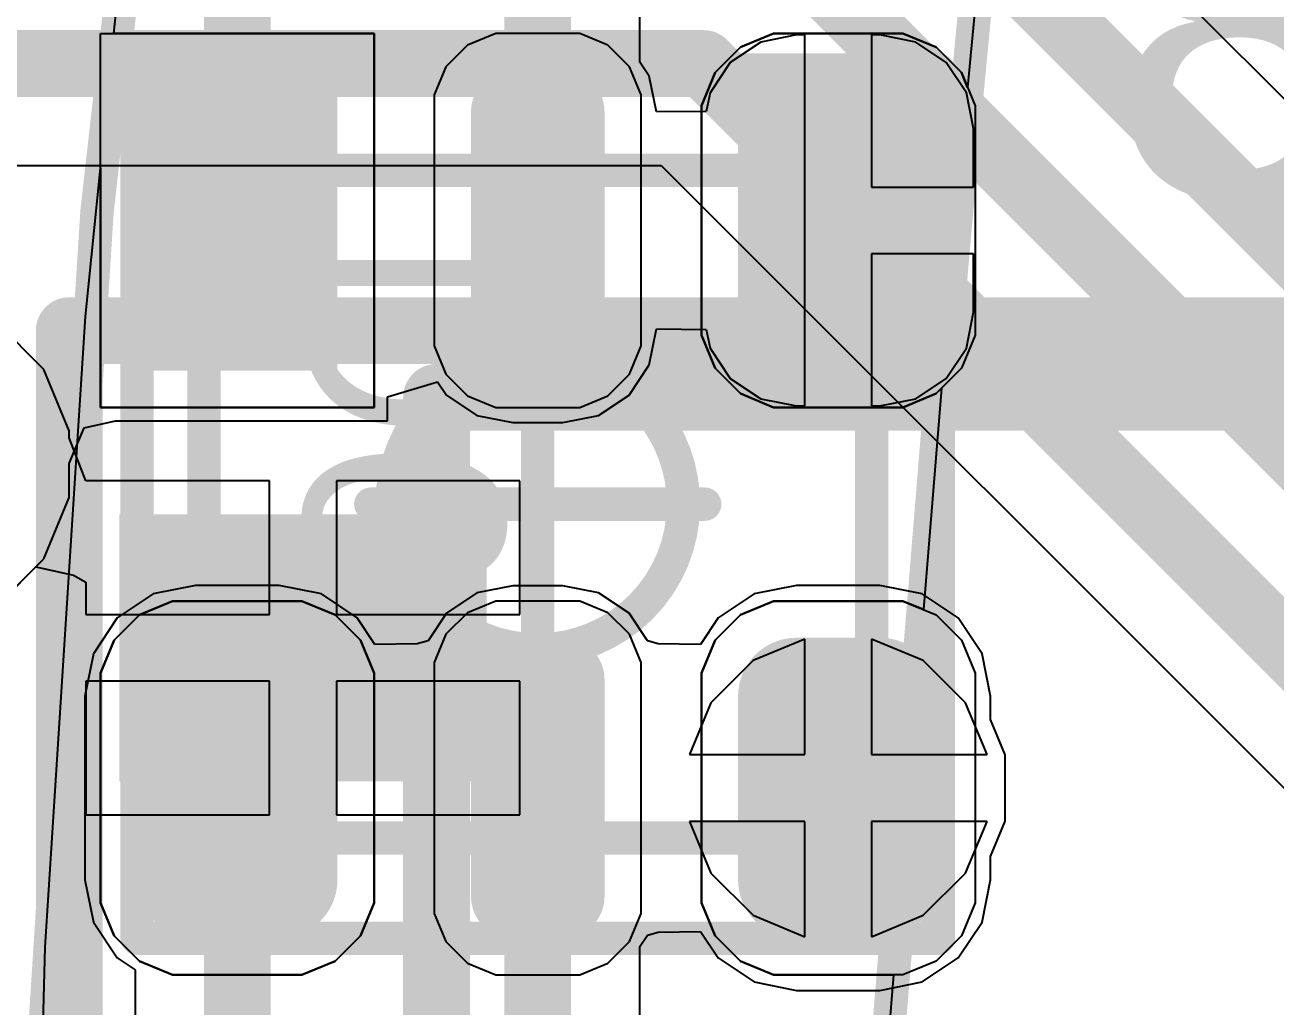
# Model space of a CAD drawing. Header units: inches. Extents: x -52 to 109, y 0 to 35.
# Drawn here: x 77.067 to 80.814, y 9.374 to 12.315 of the extents above; entities that cross this region are included whole.
import ezdxf

# ---------------------------------------------------------------- set-up
doc = ezdxf.new("R2010")
doc.units = ezdxf.units.IN
for name, color, linetype in [('Bottom 3D Body', 216, 'Continuous'), ('Bottom Courtyard', 56, 'Continuous'), ('Bottom Layer', 5, 'Continuous'), ('Bottom Overlay', 54, 'Continuous'), ('Bottom Paste', 16, 'Continuous'), ('Bottom Solder', 6, 'Continuous'), ('Mechanical 1', 6, 'Continuous'), ('Mechanical 4', 56, 'Continuous'), ('Top Component Outline', 56, 'Continuous'), ('Top Courtyard', 56, 'Continuous'), ('Top Layer', 1, 'Continuous'), ('Top Overlay', 2, 'Continuous'), ('Top Paste', 8, 'Continuous'), ('Top Solder', 216, 'Continuous'), ('Via Holes', 16, 'Continuous')]:
    doc.layers.add(name, color=color, linetype=linetype)
doc.styles.add('Arial', font='', dxfattribs={"height": 0.2})
doc.styles.get('Arial').set_extended_font_data('Arial')

# ---------------------------------------------------------------- blocks, each defined once
blk = doc.blocks.new('APA_RGB_LED_2020_388')
at = {"layer": 'Top Layer'}
h = blk.add_hatch(color=1, dxfattribs=at)
edge = h.paths.add_edge_path()
edge.add_arc((-1.125, 1.025), 0.125, 90, 180)
edge.add_line((-1.25, 1.025), (-1.25, 0.775))
edge.add_arc((-1.125, 0.775), 0.125, 180, 270)
edge.add_line((-1.125, 0.65), (-0.575, 0.65))
edge.add_arc((-0.575, 0.775), 0.125, 270, 360)
edge.add_line((-0.45, 0.775), (-0.45, 1.025))
edge.add_arc((-0.575, 1.025), 0.125, 0, 90)
edge.add_line((-0.575, 1.15), (-1.125, 1.15))
h = blk.add_hatch(color=1, dxfattribs=at)
edge = h.paths.add_edge_path()
edge.add_arc((0.575, 1.025), 0.125, 90, 180)
edge.add_line((0.45, 1.025), (0.45, 0.775))
edge.add_arc((0.575, 0.775), 0.125, 180, 270)
edge.add_line((0.575, 0.65), (1.125, 0.65))
edge.add_arc((1.125, 0.775), 0.125, 270, 360)
edge.add_line((1.25, 0.775), (1.25, 1.025))
edge.add_arc((1.125, 1.025), 0.125, 0, 90)
edge.add_line((1.125, 1.15), (0.575, 1.15))
h = blk.add_hatch(color=1, dxfattribs=at)
edge = h.paths.add_edge_path()
edge.add_arc((-1.175, 0.075), 0.075, 90, 180)
edge.add_line((-1.25, 0.075), (-1.25, -0.075))
edge.add_arc((-1.175, -0.075), 0.075, 180, 270)
edge.add_line((-1.175, -0.15), (-0.525, -0.15))
edge.add_arc((-0.525, -0.075), 0.075, 270, 360)
edge.add_line((-0.45, -0.075), (-0.45, 0.075))
edge.add_arc((-0.525, 0.075), 0.075, 0, 90)
edge.add_line((-0.525, 0.15), (-1.175, 0.15))
h = blk.add_hatch(color=1, dxfattribs=at)
edge = h.paths.add_edge_path()
edge.add_arc((0.525, 0.075), 0.075, 90, 180)
edge.add_line((0.45, 0.075), (0.45, -0.075))
edge.add_arc((0.525, -0.075), 0.075, 180, 270)
edge.add_line((0.525, -0.15), (1.175, -0.15))
edge.add_arc((1.175, -0.075), 0.075, 270, 360)
edge.add_line((1.25, -0.075), (1.25, 0.075))
edge.add_arc((1.175, 0.075), 0.075, 0, 90)
edge.add_line((1.175, 0.15), (0.525, 0.15))
blk.add_hatch(color=1, dxfattribs=at).paths.add_polyline_path([(-1.25, -0.65), (-0.45, -0.65), (-0.45, -1.15), (-1.25, -1.15)])
h = blk.add_hatch(color=1, dxfattribs=at)
edge = h.paths.add_edge_path()
edge.add_arc((0.575, -0.775), 0.125, 90, 180)
edge.add_line((0.45, -0.775), (0.45, -1.025))
edge.add_arc((0.575, -1.025), 0.125, 180, 270)
edge.add_line((0.575, -1.15), (1.125, -1.15))
edge.add_arc((1.125, -1.025), 0.125, 270, 360)
edge.add_line((1.25, -1.025), (1.25, -0.775))
edge.add_arc((1.125, -0.775), 0.125, 0, 90)
edge.add_line((1.125, -0.65), (0.575, -0.65))
at = {"layer": 'Top Paste'}
h = blk.add_hatch(color=8, dxfattribs=at)
edge = h.paths.add_edge_path()
edge.add_arc((-1.125, 1.025), 0.125, 90, 180)
edge.add_line((-1.25, 1.025), (-1.25, 0.775))
edge.add_arc((-1.125, 0.775), 0.125, 180, 270)
edge.add_line((-1.125, 0.65), (-0.575, 0.65))
edge.add_arc((-0.575, 0.775), 0.125, 270, 360)
edge.add_line((-0.45, 0.775), (-0.45, 1.025))
edge.add_arc((-0.575, 1.025), 0.125, 0, 90)
edge.add_line((-0.575, 1.15), (-1.125, 1.15))
h = blk.add_hatch(color=8, dxfattribs=at)
edge = h.paths.add_edge_path()
edge.add_arc((0.575, 1.025), 0.125, 90, 180)
edge.add_line((0.45, 1.025), (0.45, 0.775))
edge.add_arc((0.575, 0.775), 0.125, 180, 270)
edge.add_line((0.575, 0.65), (1.125, 0.65))
edge.add_arc((1.125, 0.775), 0.125, 270, 360)
edge.add_line((1.25, 0.775), (1.25, 1.025))
edge.add_arc((1.125, 1.025), 0.125, 0, 90)
edge.add_line((1.125, 1.15), (0.575, 1.15))
h = blk.add_hatch(color=8, dxfattribs=at)
edge = h.paths.add_edge_path()
edge.add_arc((-1.175, 0.075), 0.075, 90, 180)
edge.add_line((-1.25, 0.075), (-1.25, -0.075))
edge.add_arc((-1.175, -0.075), 0.075, 180, 270)
edge.add_line((-1.175, -0.15), (-0.525, -0.15))
edge.add_arc((-0.525, -0.075), 0.075, 270, 360)
edge.add_line((-0.45, -0.075), (-0.45, 0.075))
edge.add_arc((-0.525, 0.075), 0.075, 0, 90)
edge.add_line((-0.525, 0.15), (-1.175, 0.15))
h = blk.add_hatch(color=8, dxfattribs=at)
edge = h.paths.add_edge_path()
edge.add_arc((0.525, 0.075), 0.075, 90, 180)
edge.add_line((0.45, 0.075), (0.45, -0.075))
edge.add_arc((0.525, -0.075), 0.075, 180, 270)
edge.add_line((0.525, -0.15), (1.175, -0.15))
edge.add_arc((1.175, -0.075), 0.075, 270, 360)
edge.add_line((1.25, -0.075), (1.25, 0.075))
edge.add_arc((1.175, 0.075), 0.075, 0, 90)
edge.add_line((1.175, 0.15), (0.525, 0.15))
blk.add_hatch(color=8, dxfattribs=at).paths.add_polyline_path([(-1.25, -0.65), (-0.45, -0.65), (-0.45, -1.15), (-1.25, -1.15)])
h = blk.add_hatch(color=8, dxfattribs=at)
edge = h.paths.add_edge_path()
edge.add_arc((0.575, -0.775), 0.125, 90, 180)
edge.add_line((0.45, -0.775), (0.45, -1.025))
edge.add_arc((0.575, -1.025), 0.125, 180, 270)
edge.add_line((0.575, -1.15), (1.125, -1.15))
edge.add_arc((1.125, -1.025), 0.125, 270, 360)
edge.add_line((1.25, -1.025), (1.25, -0.775))
edge.add_arc((1.125, -0.775), 0.125, 0, 90)
edge.add_line((1.125, -0.65), (0.575, -0.65))
at = {"layer": 'Top Solder'}
h = blk.add_hatch(color=216, dxfattribs=at)
edge = h.paths.add_edge_path()
edge.add_arc((-1.125, 1.025), 0.175, 90, 180)
edge.add_line((-1.3, 1.025), (-1.3, 0.775))
edge.add_arc((-1.125, 0.775), 0.175, 180, 270)
edge.add_line((-1.125, 0.6), (-0.575, 0.6))
edge.add_arc((-0.575, 0.775), 0.175, 270, 360)
edge.add_line((-0.4, 0.775), (-0.4, 1.025))
edge.add_arc((-0.575, 1.025), 0.175, 0, 90)
edge.add_line((-0.575, 1.2), (-1.125, 1.2))
h = blk.add_hatch(color=216, dxfattribs=at)
edge = h.paths.add_edge_path()
edge.add_arc((0.575, 1.025), 0.175, 90, 180)
edge.add_line((0.4, 1.025), (0.4, 0.775))
edge.add_arc((0.575, 0.775), 0.175, 180, 270)
edge.add_line((0.575, 0.6), (1.125, 0.6))
edge.add_arc((1.125, 0.775), 0.175, 270, 360)
edge.add_line((1.3, 0.775), (1.3, 1.025))
edge.add_arc((1.125, 1.025), 0.175, 0, 90)
edge.add_line((1.125, 1.2), (0.575, 1.2))
h = blk.add_hatch(color=216, dxfattribs=at)
edge = h.paths.add_edge_path()
edge.add_arc((-1.175, 0.075), 0.125, 90, 180)
edge.add_line((-1.3, 0.075), (-1.3, -0.075))
edge.add_arc((-1.175, -0.075), 0.125, 180, 270)
edge.add_line((-1.175, -0.2), (-0.525, -0.2))
edge.add_arc((-0.525, -0.075), 0.125, 270, 360)
edge.add_line((-0.4, -0.075), (-0.4, 0.075))
edge.add_arc((-0.525, 0.075), 0.125, 0, 90)
edge.add_line((-0.525, 0.2), (-1.175, 0.2))
h = blk.add_hatch(color=216, dxfattribs=at)
edge = h.paths.add_edge_path()
edge.add_arc((0.525, 0.075), 0.125, 90, 180)
edge.add_line((0.4, 0.075), (0.4, -0.075))
edge.add_arc((0.525, -0.075), 0.125, 180, 270)
edge.add_line((0.525, -0.2), (1.175, -0.2))
edge.add_arc((1.175, -0.075), 0.125, 270, 360)
edge.add_line((1.3, -0.075), (1.3, 0.075))
edge.add_arc((1.175, 0.075), 0.125, 0, 90)
edge.add_line((1.175, 0.2), (0.525, 0.2))
blk.add_hatch(color=216, dxfattribs=at).paths.add_polyline_path([(-1.3, -0.6), (-0.4, -0.6), (-0.4, -1.2), (-1.3, -1.2)])
h = blk.add_hatch(color=216, dxfattribs=at)
edge = h.paths.add_edge_path()
edge.add_arc((0.575, -0.775), 0.175, 90, 180)
edge.add_line((0.4, -0.775), (0.4, -1.025))
edge.add_arc((0.575, -1.025), 0.175, 180, 270)
edge.add_line((0.575, -1.2), (1.125, -1.2))
edge.add_arc((1.125, -1.025), 0.175, 270, 360)
edge.add_line((1.3, -1.025), (1.3, -0.775))
edge.add_arc((1.125, -0.775), 0.175, 0, 90)
edge.add_line((1.125, -0.6), (0.575, -0.6))
at = {"layer": 'Top Component Outline'}
for points in [[(1, 1, 0.1, 0.1, 0), (-1, 1, 0.1, 0.1, 0)], [(-1, -1, 0.1, 0.1, 0), (-1, 1, 0.1, 0.1, 0)], [(1, -1, 0.1, 0.1, 0), (1, 1, 0.1, 0.1, 0)], [(1, -1, 0.1, 0.1, 0), (-1, -1, 0.1, 0.1, 0)]]:
    blk.add_lwpolyline(points, format="xyseb", dxfattribs=at)
for points in [[(-1.025, 1, 0.05, 0.05, 1), (-0.975, 1, 0.05, 0.05, 1)], [(-1.025, 1, 0.05, 0.05, 1), (-0.975, 1, 0.05, 0.05, 1)], [(0.975, 1, 0.05, 0.05, 1), (1.025, 1, 0.05, 0.05, 1)], [(0.975, 1, 0.05, 0.05, 1), (1.025, 1, 0.05, 0.05, 1)], [(-1.025, -1, 0.05, 0.05, 1), (-0.975, -1, 0.05, 0.05, 1)], [(-1.025, -1, 0.05, 0.05, 1), (-0.975, -1, 0.05, 0.05, 1)], [(0.975, -1, 0.05, 0.05, 1), (1.025, -1, 0.05, 0.05, 1)], [(0.975, -1, 0.05, 0.05, 1), (1.025, -1, 0.05, 0.05, 1)]]:
    blk.add_lwpolyline(points, format="xyseb", close=True, dxfattribs=at)
at = {"layer": 'Top Courtyard'}
for points in [[(-1.3, -1.2, 0.1, 0.1, 0), (-1.3, 1.2, 0.1, 0.1, 0)], [(1.3, 1.2, 0.1, 0.1, 0), (-1.3, 1.2, 0.1, 0.1, 0)], [(1.3, -1.2, 0.1, 0.1, 0), (1.3, 1.2, 0.1, 0.1, 0)], [(0, -0.5, 0.1, 0.1, 0), (0, 0.5, 0.1, 0.1, 0)], [(0.5, 0, 0.1, 0.1, 0), (-0.5, 0, 0.1, 0.1, 0)], [(1.3, -1.2, 0.1, 0.1, 0), (-1.3, -1.2, 0.1, 0.1, 0)]]:
    blk.add_lwpolyline(points, format="xyseb", dxfattribs=at)
for points in [[(-1.325, 1.2, 0.05, 0.05, 1), (-1.275, 1.2, 0.05, 0.05, 1)], [(-1.325, 1.2, 0.05, 0.05, 1), (-1.275, 1.2, 0.05, 0.05, 1)], [(1.275, 1.2, 0.05, 0.05, 1), (1.325, 1.2, 0.05, 0.05, 1)], [(1.275, 1.2, 0.05, 0.05, 1), (1.325, 1.2, 0.05, 0.05, 1)], [(-0.025, 0.5, 0.05, 0.05, 1), (0.025, 0.5, 0.05, 0.05, 1)], [(-0.525, 0, 0.05, 0.05, 1), (-0.475, 0, 0.05, 0.05, 1)], [(0.475, 0, 0.05, 0.05, 1), (0.525, 0, 0.05, 0.05, 1)], [(-0.025, -0.5, 0.05, 0.05, 1), (0.025, -0.5, 0.05, 0.05, 1)], [(-1.325, -1.2, 0.05, 0.05, 1), (-1.275, -1.2, 0.05, 0.05, 1)], [(-1.325, -1.2, 0.05, 0.05, 1), (-1.275, -1.2, 0.05, 0.05, 1)], [(1.275, -1.2, 0.05, 0.05, 1), (1.325, -1.2, 0.05, 0.05, 1)], [(1.275, -1.2, 0.05, 0.05, 1), (1.325, -1.2, 0.05, 0.05, 1)]]:
    blk.add_lwpolyline(points, format="xyseb", close=True, dxfattribs=at)
at = {"layer": 'Top Overlay'}
for p, q in [((-1.2929, 1.2689), (-1.1937, 1.31)), ((-1.1937, 1.31), (-1.14, 1.31)), ((-1.14, 1.31), (-1.14, 1.31)), ((-1.14, 1.31), (-0.56, 1.31)), ((-0.56, 1.31), (-0.5063, 1.31)), ((-0.5063, 1.31), (-0.4071, 1.2689)), ((0.4071, 1.2689), (0.5063, 1.31)), ((0.5063, 1.31), (0.56, 1.31)), ((0.56, 1.31), (0.56, 1.31)), ((0.56, 1.31), (1.14, 1.31)), ((1.14, 1.31), (1.1937, 1.31)), ((1.1937, 1.31), (1.2929, 1.2689)), ((-1.3689, 1.1929), (-1.2929, 1.2689)), ((-0.4071, 1.2689), (-0.3311, 1.1929)), ((0.3311, 1.1929), (0.4071, 1.2689)), ((1.2929, 1.2689), (1.3689, 1.1929)), ((-1.41, 1.0937), (-1.3689, 1.1929)), ((-0.3311, 1.1929), (-0.29, 1.0937)), ((0.29, 1.0937), (0.3311, 1.1929)), ((1.3689, 1.1929), (1.41, 1.0937)), ((-1.41, 1.04), (-1.41, 1.0937)), ((-0.29, 1.0937), (-0.29, 1.04)), ((0.29, 1.04), (0.29, 1.0937)), ((1.41, 1.0937), (1.41, 1.04)), ((-1.41, 0.76), (-1.41, 1.04)), ((-0.29, 1.04), (-0.29, 1.04)), ((-0.29, 1.04), (-0.29, 0.76)), ((0.29, 0.76), (0.29, 1.04)), ((1.41, 1.04), (1.41, 1.04)), ((1.41, 1.04), (1.41, 0.76)), ((-1.41, 0.76), (-1.41, 0.76)), ((-1.41, 0.7063), (-1.41, 0.76)), ((-0.29, 0.76), (-0.29, 0.7063)), ((0.29, 0.76), (0.29, 0.76)), ((0.29, 0.7063), (0.29, 0.76)), ((1.41, 0.76), (1.41, 0.7063)), ((-1.3689, 0.6071), (-1.41, 0.7063)), ((-0.29, 0.7063), (-0.3311, 0.6071)), ((0.3311, 0.6071), (0.29, 0.7063)), ((1.41, 0.7063), (1.3689, 0.6071)), ((-1.2929, 0.5311), (-1.3689, 0.6071)), ((-0.3311, 0.6071), (-0.4071, 0.5311)), ((0.4071, 0.5311), (0.3311, 0.6071)), ((1.3689, 0.6071), (1.2929, 0.5311)), ((-1.1937, 0.49), (-1.2929, 0.5311)), ((-0.4071, 0.5311), (-0.5063, 0.49)), ((0.5063, 0.49), (0.4071, 0.5311)), ((1.2929, 0.5311), (1.1937, 0.49)), ((-1.14, 0.49), (-1.1937, 0.49)), ((-0.56, 0.49), (-1.14, 0.49)), ((-0.5063, 0.49), (-0.56, 0.49)), ((-0.56, 0.49), (-0.56, 0.49)), ((0.56, 0.49), (0.5063, 0.49)), ((1.14, 0.49), (0.56, 0.49)), ((1.1937, 0.49), (1.14, 0.49)), ((1.14, 0.49), (1.14, 0.49)), ((-1.2258, 0.31), (-1.3103, 0.275)), ((-1.18, 0.31), (-1.2258, 0.31)), ((-0.52, 0.31), (-1.18, 0.31)), ((-0.4742, 0.31), (-0.52, 0.31)), ((-0.52, 0.31), (-0.52, 0.31)), ((-0.3897, 0.275), (-0.4742, 0.31)), ((0.4743, 0.31), (0.3897, 0.275)), ((0.52, 0.31), (0.4743, 0.31)), ((1.18, 0.31), (0.52, 0.31)), ((1.2258, 0.31), (1.18, 0.31)), ((1.18, 0.31), (1.18, 0.31)), ((1.3103, 0.275), (1.2258, 0.31)), ((-1.3103, 0.275), (-1.375, 0.2103)), ((-0.325, 0.2103), (-0.3897, 0.275)), ((0.3897, 0.275), (0.325, 0.2103)), ((1.375, 0.2103), (1.3103, 0.275)), ((-1.375, 0.2103), (-1.41, 0.1257)), ((-0.29, 0.1257), (-0.325, 0.2103)), ((0.325, 0.2103), (0.29, 0.1257)), ((1.41, 0.1257), (1.375, 0.2103)), ((-1.41, 0.1257), (-1.41, 0.08)), ((-0.29, 0.08), (-0.29, 0.1257)), ((0.29, 0.1257), (0.29, 0.08)), ((1.41, 0.08), (1.41, 0.1257)), ((-1.41, 0.08), (-1.41, -0.08)), ((-1.41, 0.08), (-1.41, 0.08)), ((-0.29, -0.08), (-0.29, 0.08)), ((0.29, 0.08), (0.29, -0.08)), ((0.29, 0.08), (0.29, 0.08)), ((1.41, -0.08), (1.41, 0.08)), ((-1.41, -0.08), (-1.41, -0.1258)), ((-0.29, -0.1258), (-0.29, -0.08)), ((-0.29, -0.08), (-0.29, -0.08)), ((0.29, -0.08), (0.29, -0.1258)), ((1.41, -0.1258), (1.41, -0.08)), ((1.41, -0.08), (1.41, -0.08)), ((-1.41, -0.1258), (-1.375, -0.2103)), ((-0.325, -0.2103), (-0.29, -0.1258)), ((0.29, -0.1258), (0.325, -0.2103)), ((1.375, -0.2103), (1.41, -0.1258)), ((-1.375, -0.2103), (-1.3103, -0.275)), ((-0.3897, -0.275), (-0.325, -0.2103)), ((0.325, -0.2103), (0.3897, -0.275)), ((1.3103, -0.275), (1.375, -0.2103)), ((-1.3103, -0.275), (-1.2258, -0.31)), ((-0.4742, -0.31), (-0.3897, -0.275)), ((0.3897, -0.275), (0.4743, -0.31)), ((1.2258, -0.31), (1.3103, -0.275)), ((-1.2258, -0.31), (-1.18, -0.31)), ((-1.18, -0.31), (-1.18, -0.31)), ((-1.18, -0.31), (-0.52, -0.31)), ((-0.52, -0.31), (-0.4742, -0.31)), ((0.4743, -0.31), (0.52, -0.31)), ((0.52, -0.31), (0.52, -0.31)), ((0.52, -0.31), (1.18, -0.31)), ((1.18, -0.31), (1.2258, -0.31)), ((-1.41, -1.31), (-1.41, -0.49)), ((-1.41, -0.49), (-0.29, -0.49)), ((-0.29, -0.49), (-0.29, -1.31)), ((0.4071, -0.5311), (0.5063, -0.49)), ((0.5063, -0.49), (0.56, -0.49)), ((0.56, -0.49), (0.56, -0.49)), ((0.56, -0.49), (1.14, -0.49)), ((1.14, -0.49), (1.1937, -0.49)), ((1.1937, -0.49), (1.2929, -0.5311)), ((0.3311, -0.6071), (0.4071, -0.5311)), ((1.2929, -0.5311), (1.3689, -0.6071)), ((0.29, -0.7063), (0.3311, -0.6071)), ((1.3689, -0.6071), (1.41, -0.7063)), ((0.29, -0.76), (0.29, -0.7063)), ((1.41, -0.7063), (1.41, -0.76)), ((0.29, -1.04), (0.29, -0.76)), ((1.41, -0.76), (1.41, -0.76)), ((1.41, -0.76), (1.41, -1.04)), ((0.29, -1.04), (0.29, -1.04)), ((0.29, -1.0937), (0.29, -1.04)), ((1.41, -1.04), (1.41, -1.0937)), ((0.3311, -1.1929), (0.29, -1.0937)), ((1.41, -1.0937), (1.3689, -1.1929)), ((0.4071, -1.2689), (0.3311, -1.1929)), ((1.3689, -1.1929), (1.2929, -1.2689)), ((0.5063, -1.31), (0.4071, -1.2689)), ((1.2929, -1.2689), (1.1937, -1.31)), ((-0.29, -1.31), (-1.41, -1.31)), ((0.56, -1.31), (0.5063, -1.31)), ((1.14, -1.31), (0.56, -1.31)), ((1.1937, -1.31), (1.14, -1.31)), ((1.14, -1.31), (1.14, -1.31))]:
    blk.add_line(p, q, dxfattribs=at)
at = {"layer": 'Top Courtyard', "style": 'Arial'}
blk.add_text('D60', height=0.6, dxfattribs=at).set_placement((-0.8, -0.7))
blk = doc.blocks.new('PTS526_SK15_SMTR2_LFS_B_437')
at = {"layer": 'Bottom Layer'}
blk.add_hatch(color=5, dxfattribs=at).paths.add_polyline_path([(-3.5, 2.2), (-2.5, 2.2), (-2.5, 1.5), (-3.5, 1.5)])
at = {"layer": 'Bottom Paste'}
blk.add_hatch(color=16, dxfattribs=at).paths.add_polyline_path([(-3.5, 2.2), (-2.5, 2.2), (-2.5, 1.5), (-3.5, 1.5)])
at = {"layer": 'Bottom Solder'}
blk.add_hatch(color=6, dxfattribs=at).paths.add_polyline_path([(-3.55, 2.25), (-2.45, 2.25), (-2.45, 1.45), (-3.55, 1.45)])
at = {"layer": 'Bottom 3D Body'}
for points in [[(-2.6, 2.6, 0.2, 0.2, 0), (2.6, 2.6, 0.2, 0.2, 0)], [(-2.6, -2.6, 0.2, 0.2, 0), (-2.6, 2.6, 0.2, 0.2, 0)]]:
    blk.add_lwpolyline(points, format="xyseb", dxfattribs=at)
blk.add_lwpolyline([(-2.65, 2.6, 0.1, 0.1, 1), (-2.55, 2.6, 0.1, 0.1, 1)], format="xyseb", close=True, dxfattribs=at)
blk.add_lwpolyline([(-2.65, 2.6, 0.1, 0.1, 1), (-2.55, 2.6, 0.1, 0.1, 1)], format="xyseb", close=True, dxfattribs=at)
at = {"layer": 'Bottom Courtyard'}
for points in [[(-3.7, -2.8, 0.2, 0.2, 0), (-3.7, 2.8, 0.2, 0.2, 0)], [(-3.7, 2.8, 0.2, 0.2, 0), (3.7, 2.8, 0.2, 0.2, 0)]]:
    blk.add_lwpolyline(points, format="xyseb", dxfattribs=at)
blk.add_lwpolyline([(-3.75, 2.8, 0.1, 0.1, 1), (-3.65, 2.8, 0.1, 0.1, 1)], format="xyseb", close=True, dxfattribs=at)
blk.add_lwpolyline([(-3.75, 2.8, 0.1, 0.1, 1), (-3.65, 2.8, 0.1, 0.1, 1)], format="xyseb", close=True, dxfattribs=at)
at = {"layer": 'Bottom Overlay'}
for points in [[(-2.6, 2.6, 0.2, 0.2, 0), (2.6, 2.6, 0.2, 0.2, 0)], [(-2.6, -1.1, 0.2, 0.2, 0), (-2.6, 1.1, 0.2, 0.2, 0)]]:
    blk.add_lwpolyline(points, format="xyseb", dxfattribs=at)
for points in [[(-2.65, 2.6, 0.1, 0.1, 1), (-2.55, 2.6, 0.1, 0.1, 1)], [(-2.65, 1.1, 0.1, 0.1, 1), (-2.55, 1.1, 0.1, 0.1, 1)]]:
    blk.add_lwpolyline(points, format="xyseb", close=True, dxfattribs=at)

msp = doc.modelspace()

# ---------------------------------------------------------------- hatches: boundary and pattern name
at = {"layer": 'Bottom Layer'}
h = msp.add_hatch(color=5, dxfattribs=at)
edge = h.paths.add_edge_path()
edge.add_arc((79.5032, 10.0301), 0.3, 0, 360)
at = {"layer": 'Top Layer'}
h = msp.add_hatch(color=1, dxfattribs=at)
edge = h.paths.add_edge_path()
edge.add_arc((79.5032, 10.0301), 0.3, 0, 360)
at = {"layer": 'Via Holes'}
h = msp.add_hatch(color=7, dxfattribs=at)
edge = h.paths.add_edge_path()
edge.add_arc((79.5032, 10.0301), 0.15, 0, 360)

# ---------------------------------------------------------------- linework, layer by layer
at = {"layer": 'Bottom Layer'}
for p, q in [((82.9407, 9.9919), (78.1163, 14.8163)), ((74.7451, 11.8941), (78.9733, 11.8941)), ((78.9733, 11.8941), (82.2558, 8.6116)), ((77.1239, 11.2832), (76.9832, 11.4239)), ((77.2, 11.0995), (77.1239, 11.2832)), ((77.2, 11.0793), (77.2, 11.0995)), ((77.25, 10.95), (77.2, 11.0793)), ((77.35, 10.95), (77.25, 10.95)), ((77.8, 10.95), (77.35, 10.95)), ((77.8, 10.55), (77.8, 10.95)), ((78.55, 10.95), (78, 10.95)), ((78, 10.95), (78, 10.55)), ((78.55, 10.55), (78.55, 10.95)), ((76.9832, 10.5761), (77.1, 10.6929)), ((77.1, 10.6929), (77.2128, 10.6675)), ((77.2128, 10.6675), (77.25, 10.6469)), ((77.25, 10.6469), (77.25, 10.55)), ((77.25, 10.55), (77.8, 10.55)), ((78, 10.55), (78.55, 10.55)), ((79.4032, 10.4758), (79.2483, 10.4116)), ((79.4032, 10.1301), (79.4032, 10.4758)), ((79.7581, 10.4116), (79.6032, 10.4758)), ((79.6032, 10.4758), (79.6032, 10.1301)), ((79.2483, 10.4116), (79.1217, 10.285)), ((79.8847, 10.285), (79.7581, 10.4116)), ((77.8, 10.35), (77.25, 10.35)), ((77.25, 10.35), (77.25, 9.95)), ((77.8, 9.95), (77.8, 10.35)), ((78.55, 10.35), (78, 10.35)), ((78, 10.35), (78, 9.95)), ((78.55, 9.95), (78.55, 10.35)), ((79.1217, 10.285), (79.0576, 10.1301)), ((79.9489, 10.1301), (79.8847, 10.285)), ((79.0576, 10.1301), (79.4032, 10.1301)), ((79.6032, 10.1301), (79.9489, 10.1301)), ((77.25, 9.95), (77.8, 9.95)), ((78, 9.95), (78.55, 9.95)), ((79.4032, 9.9301), (79.0576, 9.9301)), ((79.0576, 9.9301), (79.1217, 9.7752)), ((79.4032, 9.5844), (79.4032, 9.9301)), ((79.9489, 9.9301), (79.6032, 9.9301)), ((79.6032, 9.9301), (79.6032, 9.5844)), ((79.8847, 9.7752), (79.9489, 9.9301)), ((79.1217, 9.7752), (79.2483, 9.6486)), ((79.7581, 9.6486), (79.8847, 9.7752)), ((79.2483, 9.6486), (79.4032, 9.5844)), ((79.6032, 9.5844), (79.7581, 9.6486))]:
    msp.add_line(p, q, dxfattribs=at)
for points in [[(77.9, 14.6, 0.2, 0.2, 0), (82.814, 9.686, 0.2, 0.2, 0)], [(78.1, 13.8, 0.2, 0.2, 0), (82.6336, 9.2664, 0.2, 0.2, 0)], [(73.475, 12.2, 0.2, 0.2, 0), (79.1, 12.2, 0.2, 0.2, 0)], [(79.1, 12.2, 0.2, 0.2, 0), (82.4721, 8.8279, 0.2, 0.2, 0)]]:
    msp.add_lwpolyline(points, format="xyseb", dxfattribs=at)
msp.add_lwpolyline([(79.05, 12.2, 0.1, 0.1, 1), (79.15, 12.2, 0.1, 0.1, 1)], format="xyseb", close=True, dxfattribs=at)
msp.add_lwpolyline([(79.05, 12.2, 0.1, 0.1, 1), (79.15, 12.2, 0.1, 0.1, 1)], format="xyseb", close=True, dxfattribs=at)
at = {"layer": 'Mechanical 1'}
for points in [[(78.2, 11.0471, 0.1, 0.1, -0.303347), (78.6032, 11.3166, 0.1, 0.1, 0)], [(78.6032, 11.3166, 0.1, 0.1, -0.198913), (78.9119, 11.1887, 0.1, 0.1, 0)], [(78.9119, 11.1887, 0.1, 0.1, -0.198913), (79.0397, 10.8801, 0.1, 0.1, 0)], [(78.2946, 10.5715, 0.1, 0.1, -0.303347), (78.2, 11.0471, 0.1, 0.1, 0)], [(79.0397, 10.8801, 0.1, 0.1, -0.303346), (78.7702, 10.4768, 0.1, 0.1, 0)], [(78.7702, 10.4768, 0.1, 0.1, -0.303346), (78.2946, 10.5715, 0.1, 0.1, 0)]]:
    msp.add_lwpolyline(points, format="xyseb", dxfattribs=at)
for points in [[(78.5782, 11.3166, 0.05, 0.05, 1), (78.6282, 11.3166, 0.05, 0.05, 1)], [(78.5782, 11.3166, 0.05, 0.05, 1), (78.6282, 11.3166, 0.05, 0.05, 1)], [(78.8869, 11.1887, 0.05, 0.05, 1), (78.9369, 11.1887, 0.05, 0.05, 1)], [(78.8869, 11.1887, 0.05, 0.05, 1), (78.9369, 11.1887, 0.05, 0.05, 1)], [(78.175, 11.0471, 0.05, 0.05, 1), (78.225, 11.0471, 0.05, 0.05, 1)], [(78.175, 11.0471, 0.05, 0.05, 1), (78.225, 11.0471, 0.05, 0.05, 1)], [(79.0147, 10.8801, 0.05, 0.05, 1), (79.0647, 10.8801, 0.05, 0.05, 1)], [(79.0147, 10.8801, 0.05, 0.05, 1), (79.0647, 10.8801, 0.05, 0.05, 1)], [(78.2696, 10.5715, 0.05, 0.05, 1), (78.3196, 10.5715, 0.05, 0.05, 1)], [(78.2696, 10.5715, 0.05, 0.05, 1), (78.3196, 10.5715, 0.05, 0.05, 1)], [(78.7453, 10.4768, 0.05, 0.05, 1), (78.7952, 10.4768, 0.05, 0.05, 1)], [(78.7453, 10.4768, 0.05, 0.05, 1), (78.7952, 10.4768, 0.05, 0.05, 1)]]:
    msp.add_lwpolyline(points, format="xyseb", close=True, dxfattribs=at)
at = {"layer": 'Mechanical 4'}
for points in [[(77.085, 6.7125, 0.1, 0.1, -0.036586), (77.5661, 14.2637, 0.1, 0.1, 0)], [(79.8875, 12.0986, 0.1, 0.1, 0), (79.9547, 12.8042, 0.1, 0.1, 0)], [(79.8239, 11.3737, 0.1, 0.1, 0), (79.8875, 12.0986, 0.1, 0.1, 0)], [(79.7041, 9.9061, 0.1, 0.1, 0), (79.8239, 11.3737, 0.1, 0.1, 0)], [(79.6126, 8.7972, 0.1, 0.1, 0), (79.7041, 9.9061, 0.1, 0.1, 0)]]:
    msp.add_lwpolyline(points, format="xyseb", dxfattribs=at)
for points in [[(79.8625, 12.0986, 0.05, 0.05, 1), (79.9125, 12.0986, 0.05, 0.05, 1)], [(79.8625, 12.0986, 0.05, 0.05, 1), (79.9125, 12.0986, 0.05, 0.05, 1)], [(79.7989, 11.3737, 0.05, 0.05, 1), (79.8489, 11.3737, 0.05, 0.05, 1)], [(79.7989, 11.3737, 0.05, 0.05, 1), (79.8489, 11.3737, 0.05, 0.05, 1)], [(79.6791, 9.9061, 0.05, 0.05, 1), (79.7291, 9.9061, 0.05, 0.05, 1)], [(79.6791, 9.9061, 0.05, 0.05, 1), (79.7291, 9.9061, 0.05, 0.05, 1)]]:
    msp.add_lwpolyline(points, format="xyseb", close=True, dxfattribs=at)
at = {"layer": 'Top Layer'}
for p, q in [((78.9091, 12.2046), (78.9091, 12.7765)), ((79.2709, 12.2641), (79.18, 12.2034)), ((79.3782, 12.2855), (79.2709, 12.2641)), ((79.4032, 12.2855), (79.3782, 12.2855)), ((79.4032, 11.7301), (79.4032, 12.2855)), ((79.6282, 12.2855), (79.6032, 12.2855)), ((79.6032, 12.2855), (79.6032, 11.8301)), ((79.7355, 12.2641), (79.6282, 12.2855)), ((79.8265, 12.2034), (79.7355, 12.2641)), ((78.9373, 12.1624), (78.9091, 12.2046)), ((79.18, 12.2034), (79.1192, 12.1124)), ((79.8873, 12.1124), (79.8265, 12.2034)), ((78.9586, 12.0551), (78.9373, 12.1624)), ((79.1192, 12.1124), (79.108, 12.0565)), ((79.9086, 12.0051), (79.8873, 12.1124)), ((79.108, 12.0565), (78.9586, 12.0551)), ((79.9086, 11.8301), (79.9086, 12.0051)), ((79.6032, 11.8301), (79.9086, 11.8301)), ((79.4032, 11.1747), (79.4032, 11.7301)), ((79.9086, 11.6301), (79.6032, 11.6301)), ((79.6032, 11.6301), (79.6032, 11.1747)), ((79.9086, 11.4551), (79.9086, 11.6301)), ((79.8873, 11.3478), (79.9086, 11.4551)), ((78.9373, 11.2978), (78.9586, 11.4051)), ((78.9586, 11.4051), (79.108, 11.4038)), ((79.108, 11.4038), (79.1192, 11.3478)), ((79.1192, 11.3478), (79.18, 11.2568)), ((79.8265, 11.2568), (79.8873, 11.3478)), ((78.8765, 11.2068), (78.9373, 11.2978)), ((78.1532, 11.2014), (78.3032, 11.2469)), ((78.3032, 11.2469), (78.33, 11.2068)), ((79.18, 11.2568), (79.2709, 11.1961)), ((79.7355, 11.1961), (79.8265, 11.2568)), ((78.33, 11.2068), (78.4209, 11.1461)), ((78.7855, 11.1461), (78.8765, 11.2068)), ((78.1532, 11.1301), (78.1532, 11.2014)), ((79.2709, 11.1961), (79.3782, 11.1747)), ((79.3782, 11.1747), (79.4032, 11.1747)), ((79.6032, 11.1747), (79.6282, 11.1747)), ((79.6282, 11.1747), (79.7355, 11.1961)), ((77.2446, 11.1093), (77.3386, 11.1301)), ((77.3386, 11.1301), (78.1532, 11.1301)), ((78.4209, 11.1461), (78.5282, 11.1247)), ((78.6782, 11.1247), (78.7855, 11.1461)), ((77.2, 11.0021), (77.2446, 11.1093)), ((78.5282, 11.1247), (78.6782, 11.1247)), ((77.2, 10.9005), (77.2, 11.0021)), ((77.1239, 10.7168), (77.2, 10.9005)), ((76.9832, 10.5761), (77.1239, 10.7168)), ((77.4514, 10.6112), (77.3439, 10.5394)), ((77.5782, 10.6365), (77.4514, 10.6112)), ((77.8282, 10.6365), (77.5782, 10.6365)), ((77.955, 10.6112), (77.8282, 10.6365)), ((78.0625, 10.5394), (77.955, 10.6112)), ((78.4209, 10.6141), (78.33, 10.5534)), ((78.5282, 10.6355), (78.4209, 10.6141)), ((78.6782, 10.6355), (78.5282, 10.6355)), ((78.7855, 10.6141), (78.6782, 10.6355)), ((78.8765, 10.5534), (78.7855, 10.6141)), ((79.2514, 10.6112), (79.1439, 10.5394)), ((79.3782, 10.6365), (79.2514, 10.6112)), ((79.6282, 10.6365), (79.3782, 10.6365)), ((79.755, 10.6112), (79.6282, 10.6365)), ((79.8625, 10.5394), (79.755, 10.6112)), ((77.3439, 10.5394), (77.2721, 10.4319)), ((78.1157, 10.4598), (78.0625, 10.5394)), ((78.33, 10.5534), (78.2749, 10.471)), ((78.9315, 10.471), (78.8765, 10.5534)), ((79.1439, 10.5394), (79.0907, 10.4598)), ((79.9344, 10.4319), (79.8625, 10.5394)), ((78.2424, 10.4619), (78.1157, 10.4598)), ((78.2749, 10.471), (78.2424, 10.4619)), ((78.964, 10.4619), (78.9315, 10.471)), ((79.0907, 10.4598), (78.964, 10.4619)), ((77.2721, 10.4319), (77.2468, 10.3051)), ((79.9596, 10.3051), (79.9344, 10.4319)), ((77.2468, 10.3051), (77.2468, 9.7551)), ((79.9596, 10.2349), (79.9596, 10.3051)), ((80.0032, 10.1296), (79.9596, 10.2349)), ((80.0032, 9.9306), (80.0032, 10.1296)), ((79.9596, 9.8253), (80.0032, 9.9306)), ((79.9596, 9.7551), (79.9596, 9.8253)), ((77.2468, 9.7551), (77.2721, 9.6283)), ((79.9344, 9.6283), (79.9596, 9.7551)), ((77.2721, 9.6283), (77.3439, 9.5208)), ((78.9315, 9.5892), (78.964, 9.5983)), ((78.964, 9.5983), (79.0907, 9.6004)), ((79.0907, 9.6004), (79.1439, 9.5208)), ((79.8625, 9.5208), (79.9344, 9.6283)), ((78.9091, 9.5556), (78.9315, 9.5892)), ((78.9091, 8.9032), (78.9091, 9.5556)), ((77.3439, 9.5208), (77.3973, 9.4851)), ((79.1439, 9.5208), (79.2514, 9.449)), ((79.755, 9.449), (79.8625, 9.5208)), ((77.3973, 9.4851), (77.3973, 9.0299)), ((79.2514, 9.449), (79.3782, 9.4237)), ((79.6282, 9.4237), (79.755, 9.449)), ((79.3782, 9.4237), (79.6282, 9.4237))]:
    msp.add_line(p, q, dxfattribs=at)
for points in [[(77.7032, 11.7301, 0.2, 0.2, 0), (77.7032, 12.9032, 0.2, 0.2, 0)], [(78.6032, 11.7301, 0.2, 0.2, 0), (78.6032, 12.9032, 0.2, 0.2, 0)], [(77.7032, 8.9032, 0.2, 0.2, 0), (77.7032, 10.0301, 0.2, 0.2, 0)], [(78.6032, 8.9032, 0.2, 0.2, 0), (78.6032, 10.0301, 0.2, 0.2, 0)]]:
    msp.add_lwpolyline(points, format="xyseb", dxfattribs=at)
for points in [[(77.6532, 11.7301, 0.1, 0.1, 1), (77.7532, 11.7301, 0.1, 0.1, 1)], [(78.5532, 11.7301, 0.1, 0.1, 1), (78.6532, 11.7301, 0.1, 0.1, 1)], [(77.6532, 10.0301, 0.1, 0.1, 1), (77.7532, 10.0301, 0.1, 0.1, 1)], [(78.5532, 10.0301, 0.1, 0.1, 1), (78.6532, 10.0301, 0.1, 0.1, 1)]]:
    msp.add_lwpolyline(points, format="xyseb", close=True, dxfattribs=at)
at = {"layer": 'Top Overlay'}
for p, q in [((77.3338, 12.2901), (77.438, 13.3266)), ((79.9547, 12.8036), (79.8905, 12.1287)), ((78.1132, 12.2901), (77.3338, 12.2901)), ((78.1132, 11.1701), (78.1132, 12.2901)), ((78.4775, 12.2901), (78.3929, 12.2551)), ((78.729, 12.2901), (78.4775, 12.2901)), ((78.8135, 12.2551), (78.729, 12.2901)), ((79.3095, 12.2901), (79.2103, 12.249)), ((79.6969, 12.2901), (79.3095, 12.2901)), ((79.7962, 12.249), (79.6969, 12.2901)), ((78.3929, 12.2551), (78.3282, 12.1904)), ((78.8782, 12.1904), (78.8135, 12.2551)), ((79.2103, 12.249), (79.1343, 12.173)), ((79.8721, 12.173), (79.7962, 12.249)), ((78.3282, 12.1904), (78.2932, 12.1059)), ((78.9132, 12.1059), (78.8782, 12.1904)), ((79.1343, 12.173), (79.0932, 12.0738)), ((79.8905, 12.1287), (79.8721, 12.173)), ((78.2932, 12.1059), (78.2932, 12.0601)), ((78.9132, 12.0601), (78.9132, 12.1059)), ((79.0932, 12.0738), (79.0932, 12.0201)), ((78.2932, 12.0601), (78.2932, 11.4001)), ((78.9132, 11.4001), (78.9132, 12.0601)), ((79.0932, 12.0201), (79.0932, 11.4401)), ((77.2485, 11.4426), (77.2932, 11.8869)), ((77.2932, 11.8869), (77.2932, 11.1701)), ((77.1281, 9.5529), (77.2485, 11.4426)), ((79.0932, 11.4401), (79.0932, 11.3864)), ((78.2932, 11.4001), (78.2932, 11.3543)), ((78.9132, 11.3543), (78.9132, 11.4001)), ((78.2932, 11.3543), (78.3282, 11.2698)), ((78.8782, 11.2698), (78.9132, 11.3543)), ((79.0932, 11.3864), (79.1343, 11.2872)), ((79.1343, 11.2872), (79.2103, 11.2112)), ((78.3282, 11.2698), (78.3929, 11.2051)), ((78.8135, 11.2051), (78.8782, 11.2698)), ((78.3929, 11.2051), (78.4775, 11.1701)), ((78.729, 11.1701), (78.8135, 11.2051)), ((79.2103, 11.2112), (79.3095, 11.1701)), ((79.6969, 11.1701), (79.7962, 11.2112)), ((79.8122, 11.2272), (79.7582, 10.5647)), ((79.7962, 11.2112), (79.8122, 11.2272)), ((77.2932, 11.1701), (78.1132, 11.1701)), ((78.4775, 11.1701), (78.729, 11.1701)), ((79.3095, 11.1701), (79.6969, 11.1701)), ((77.5095, 10.5901), (77.4103, 10.549)), ((77.8969, 10.5901), (77.5095, 10.5901)), ((77.9962, 10.549), (77.8969, 10.5901)), ((78.4775, 10.5901), (78.3929, 10.5551)), ((78.729, 10.5901), (78.4775, 10.5901)), ((78.8135, 10.5551), (78.729, 10.5901)), ((79.3095, 10.5901), (79.2103, 10.549)), ((79.6969, 10.5901), (79.3095, 10.5901)), ((79.7582, 10.5647), (79.6969, 10.5901)), ((77.4103, 10.549), (77.3343, 10.473)), ((78.0721, 10.473), (77.9962, 10.549)), ((78.3929, 10.5551), (78.3282, 10.4904)), ((78.8782, 10.4904), (78.8135, 10.5551)), ((79.2103, 10.549), (79.1343, 10.473)), ((77.3343, 10.473), (77.2932, 10.3738)), ((78.1132, 10.3738), (78.0721, 10.473)), ((78.3282, 10.4904), (78.2932, 10.4058)), ((78.9132, 10.4058), (78.8782, 10.4904)), ((79.1343, 10.473), (79.0932, 10.3738)), ((78.2932, 10.4058), (78.2932, 10.3601)), ((78.9132, 10.3601), (78.9132, 10.4058)), ((77.2932, 10.3738), (77.2932, 10.3201)), ((78.1132, 10.3201), (78.1132, 10.3738)), ((78.2932, 10.3601), (78.2932, 9.7001)), ((78.9132, 9.7001), (78.9132, 10.3601)), ((79.0932, 10.3738), (79.0932, 10.3201)), ((77.2932, 10.3201), (77.2932, 9.7401)), ((78.1132, 9.7401), (78.1132, 10.3201)), ((79.0932, 10.3201), (79.0932, 9.7401)), ((77.2932, 9.7401), (77.2932, 9.6864)), ((78.1132, 9.6864), (78.1132, 9.7401)), ((79.0932, 9.7401), (79.0932, 9.6864)), ((77.2932, 9.6864), (77.3343, 9.5872)), ((78.0721, 9.5872), (78.1132, 9.6864)), ((78.2932, 9.7001), (78.2932, 9.6543)), ((78.9132, 9.6543), (78.9132, 9.7001)), ((79.0932, 9.6864), (79.1343, 9.5872)), ((78.2932, 9.6543), (78.3282, 9.5698)), ((78.8782, 9.5698), (78.9132, 9.6543)), ((77.3343, 9.5872), (77.4103, 9.5112)), ((77.9962, 9.5112), (78.0721, 9.5872)), ((78.3282, 9.5698), (78.3929, 9.5051)), ((78.8135, 9.5051), (78.8782, 9.5698)), ((79.1343, 9.5872), (79.2103, 9.5112)), ((77.0884, 8.085), (77.1281, 9.5529)), ((77.4103, 9.5112), (77.5095, 9.4701)), ((77.8969, 9.4701), (77.9962, 9.5112)), ((78.3929, 9.5051), (78.4775, 9.4701)), ((78.729, 9.4701), (78.8135, 9.5051)), ((79.2103, 9.5112), (79.3095, 9.4701)), ((77.5095, 9.4701), (77.8969, 9.4701)), ((78.4775, 9.4701), (78.729, 9.4701)), ((79.3095, 9.4701), (79.6685, 9.4701)), ((79.6685, 9.4701), (79.6129, 8.7973))]:
    msp.add_line(p, q, dxfattribs=at)

# ---------------------------------------------------------------- block references
at = {"rotation": 270}
msp.add_blockref('APA_RGB_LED_2020_388', (78.6032, 10.8801), dxfattribs=at)
msp.add_blockref('PTS526_SK15_SMTR2_LFS_B_437', (80.9, 8.6))

# ---------------------------------------------------------------- texts
at = {"layer": 'Bottom Overlay', "style": 'Arial', "text_generation_flag": 2}
msp.add_text('C8', height=1, dxfattribs=at).set_placement((82.1, 11.8))

doc.saveas('drawing.dxf')
